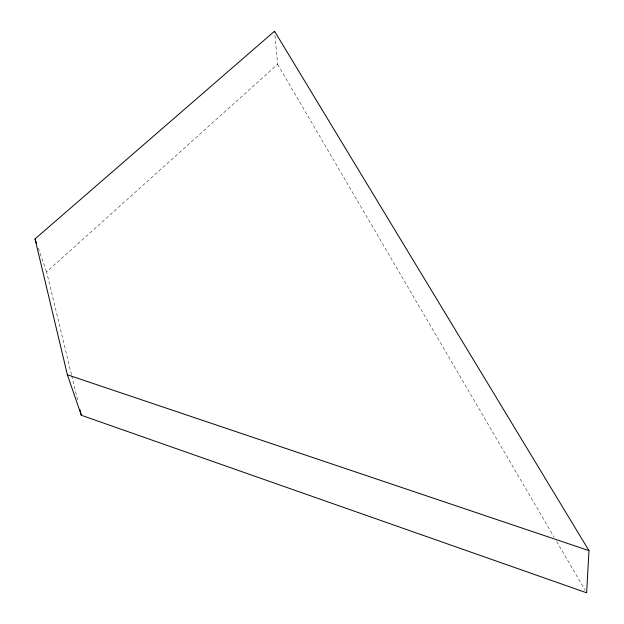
<?xml version="1.0" encoding="UTF-8"?>
<svg xmlns="http://www.w3.org/2000/svg" width="624" height="624" viewBox="0 0 624 624"><rect width="100%" height="100%" fill="white"/><g stroke="black" fill="none" stroke-linecap="round" stroke-linejoin="round"><path stroke-width="0.47" stroke-dasharray="3.12 2.34" d="M71.495 374.704L46.613 271.892L277.618 64.303L274.615 32.144M277.618 64.303L554.167 537.256M556.624 541.468L585.164 590.273M38.236 248.102L46.613 271.892M71.721 375.648L77.883 401.115"/><path stroke-width="0.94" d="M588.986 550.633L586.646 592.8L81.307 415.264L67.384 374.79L35.014 238.953L274.529 31.2L588.986 550.633L67.384 374.79M35.014 238.953L36.621 243.532M79.934 409.601L81.307 415.264"/></g></svg>
